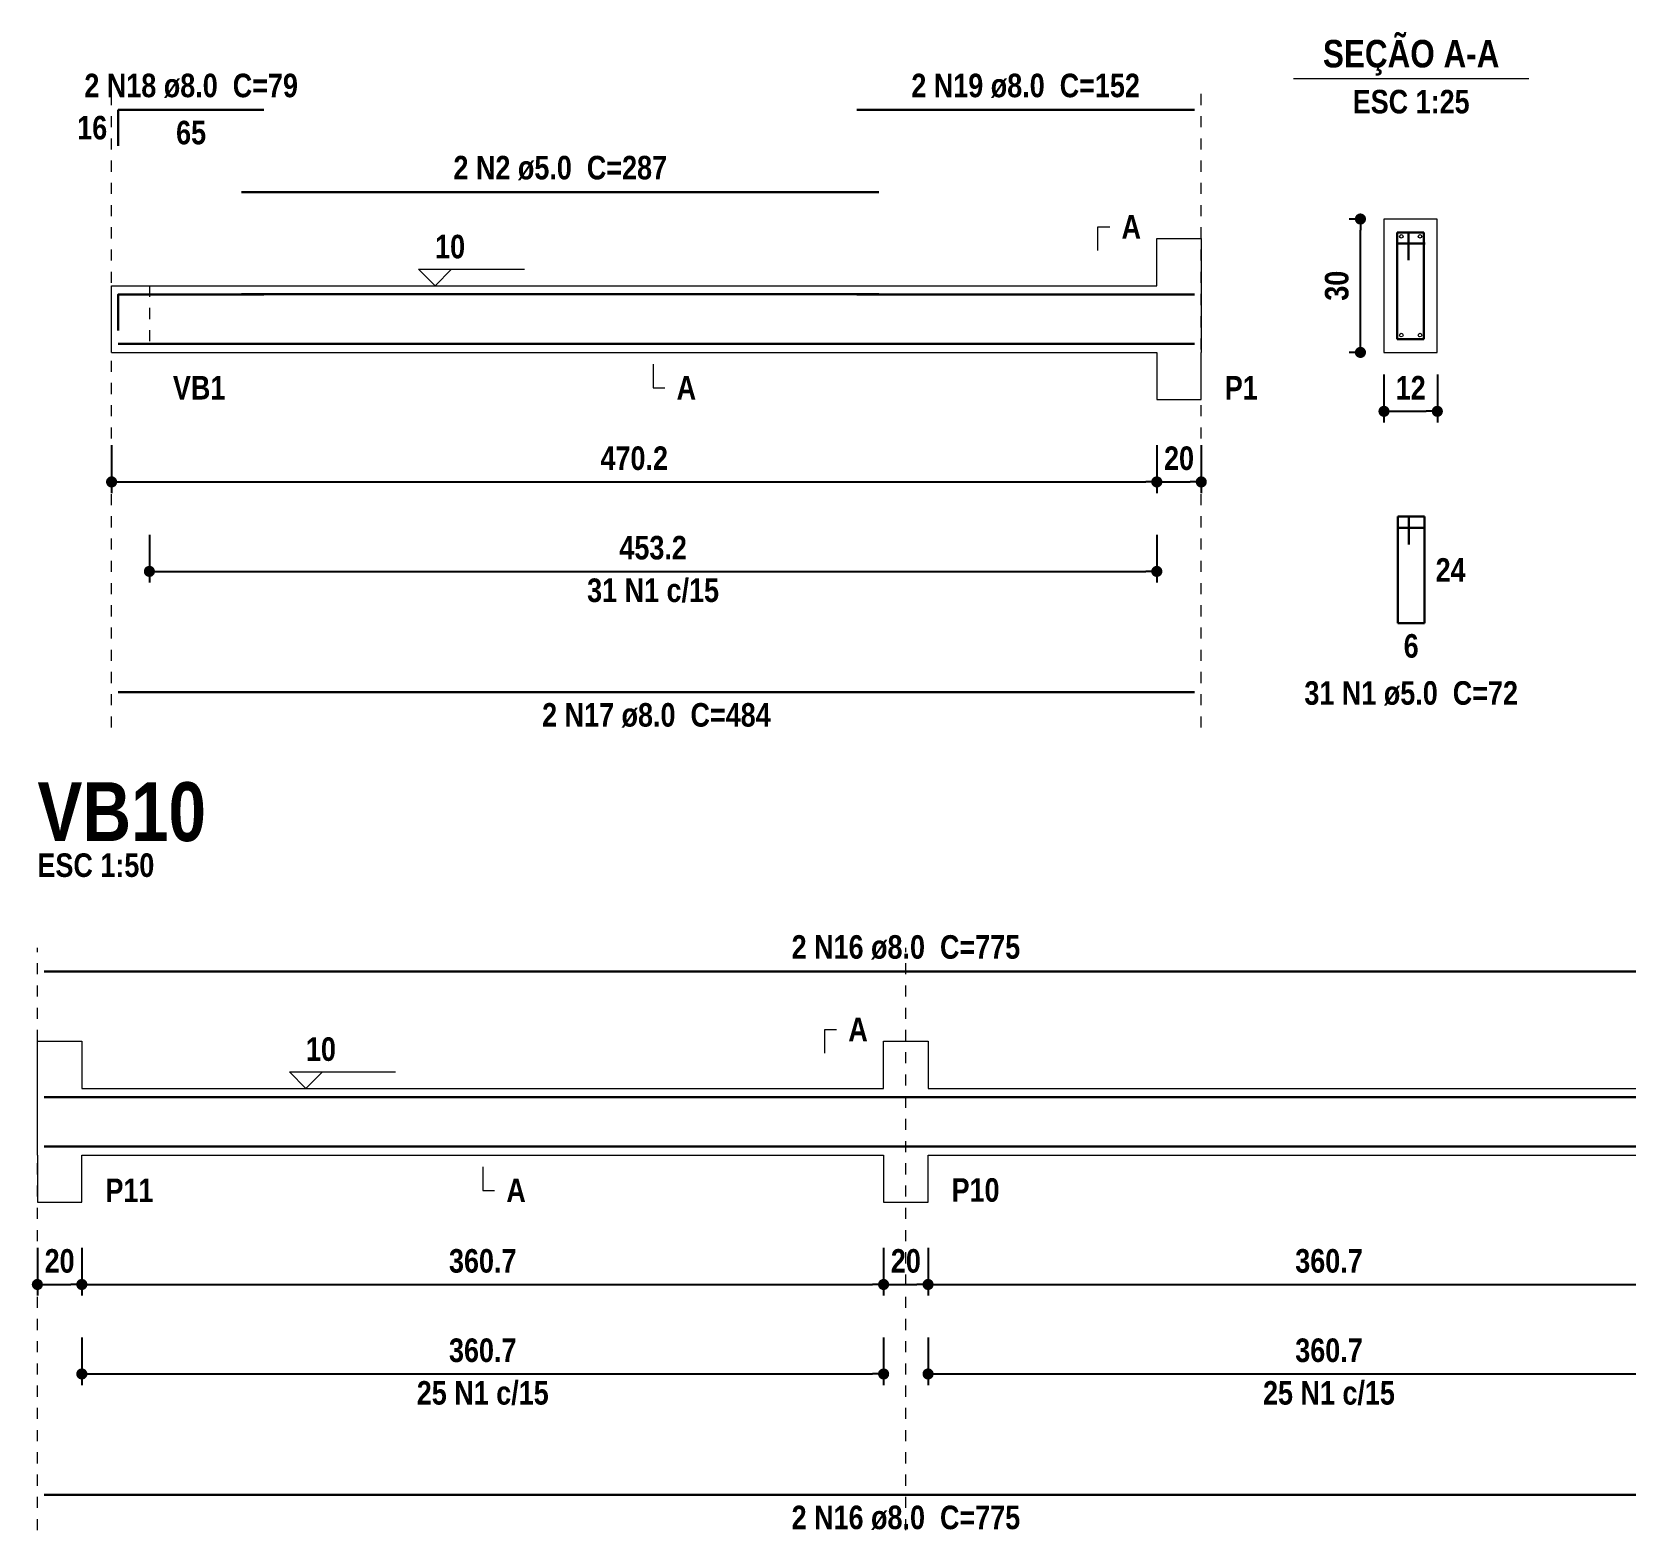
# Model space of a CAD drawing. Header units: millimetres. Extents: x 2249 to 2676, y -663 to -441.
# Drawn here: x 2326.08 to 2340.41, y -556.83 to -543.35 of the extents above; entities that cross this region are included whole.
import ezdxf

# ---------------------------------------------------------------- set-up
doc = ezdxf.new("R2010")
doc.units = ezdxf.units.MM
doc.header["$LTSCALE"] = 0.5
doc.header["$MEASUREMENT"] = 0
doc.header["$PDMODE"] = 34
doc.linetypes.add('DOT2', pattern=[3.175, 0, -3.175])
doc.layers.get('0').update_dxf_attribs({"linetype": 'CONTINUOUS'})
doc.layers.get('DEFPOINTS').update_dxf_attribs({"linetype": 'CONTINUOUS'})
for name, color, linetype, lineweight in [('Descrição da armadura', 7, 'CONTINUOUS', 5), ('DT-Barras na forma', 2, 'CONTINUOUS', 30), ('DT-Barras no corte', 5, 'CONTINUOUS', 5), ('DT-Barras rebatidas', 2, 'CONTINUOUS', 30), ('DT-Cotas', 9, 'CONTINUOUS', 5), ('DT-Forma', 5, 'CONTINUOUS', 5), ('DT-Pontilhado', 9, 'DOT2', 5), ('DT-Textos', 7, 'CONTINUOUS', 5), ('DT-Título', 3, 'CONTINUOUS', 20), ('Textos armaduras', 7, 'CONTINUOUS', 5)]:
    doc.layers.add(name, color=color, linetype=linetype, lineweight=lineweight)
doc.styles.add('ARIAL', font='ARIALNB.TTF')
doc.dimstyles.new('UM_25.000000', dxfattribs={"dimtxt": 0.18, "dimasz": 0.1, "dimexe": 0.1, "dimexo": 0.2, "dimgap": 0, "dimtad": 1, "dimtih": 1, "dimtoh": 1, "dimdec": 1, "dimlfac": 25, "dimzin": 0, "dimdsep": 46, "dimtxsty": 'Standard', "dimblk": 'CLOSED', "dimblk1": 'CLOSED', "dimblk2": 'CLOSED', "dimcen": 0.09, "dimdle": 0.1, "dimadec": 1, "dimazin": 2, "dimtfac": 1, "dimtdec": 4, "dimtofl": 0, "dimtmove": 0, "dimatfit": 3, "dimldrblk": 'CLOSED', "dimfxl": 1, "dimtolj": 1, "dimarcsym": 0})
doc.dimstyles.new('UM_50.000000', dxfattribs={"dimtxt": 0.18, "dimasz": 0.1, "dimexe": 0.1, "dimexo": 0.2, "dimgap": 0, "dimtad": 1, "dimtih": 1, "dimtoh": 1, "dimdec": 1, "dimlfac": 50, "dimzin": 0, "dimdsep": 46, "dimtxsty": 'Standard', "dimblk": 'CLOSED', "dimblk1": 'CLOSED', "dimblk2": 'CLOSED', "dimcen": 0.09, "dimdle": 0.1, "dimadec": 1, "dimazin": 2, "dimtfac": 1, "dimtdec": 4, "dimtofl": 0, "dimtmove": 0, "dimatfit": 3, "dimldrblk": 'CLOSED', "dimfxl": 1, "dimtolj": 1, "dimarcsym": 0})

# ---------------------------------------------------------------- blocks, each defined once
blk = doc.blocks.new('_Dot')
at = {"color": 0, "linetype": 'ByBlock', "lineweight": -2}
blk.add_line((-0.5, 0), (-1, 0), dxfattribs=at)
at = {"color": 0, "linetype": 'ByBlock', "const_width": 0.5}
blk.add_lwpolyline([(-0.25, 0, 1), (0.25, 0, 1)], format="xyb", close=True, dxfattribs=at)
blk = doc.blocks.new('*D232')
at = {"layer": 'DEFPOINTS', "color": 0, "transparency": 16777216}
for p in [(2326.793, -546.869), (2336.197, -546.869), (2336.197, -547.399)]:
    blk.add_point(p, dxfattribs=at)
at = {"layer": 'DT-Cotas', "color": 0, "lineweight": -2, "transparency": 16777216}
for p, q in [((2326.793, -547.069), (2326.793, -547.499)), ((2336.197, -547.069), (2336.197, -547.499)), ((2326.893, -547.399), (2336.097, -547.399))]:
    blk.add_line(p, q, dxfattribs=at)
at = {"layer": 'DT-Cotas', "color": 0, "lineweight": -2, "transparency": 16777216, "xscale": 0.1, "yscale": 0.1, "zscale": 0.1, "rotation": 180}
blk.add_blockref('_Dot', (2326.793, -547.399), dxfattribs=at)
at = {"layer": 'DT-Cotas', "color": 0, "lineweight": -2, "transparency": 16777216, "xscale": 0.1, "yscale": 0.1, "zscale": 0.1}
blk.add_blockref('_Dot', (2336.197, -547.399), dxfattribs=at)
at = {"layer": 'DT-Cotas', "transparency": 16777216, "insert": (2331.495, -547.187), "char_height": 0.2118, "attachment_point": 5, "rotation": 0.0057, "style": 'ARIAL'}
blk.add_mtext('\\A1;470.2', dxfattribs=at)
blk = doc.blocks.new('DOT')
at = {"color": 210}
for p, q in [((-1, 0), (1, 0)), ((0, 1), (0, -1))]:
    blk.add_line(p, q, dxfattribs=at)
blk.add_circle((0, 0), 0.25, dxfattribs=at)
blk = doc.blocks.new('*D233')
at = {"layer": 'DEFPOINTS', "color": 0, "transparency": 16777216}
for p in [(2336.197, -546.869), (2336.597, -546.869), (2336.597, -547.399)]:
    blk.add_point(p, dxfattribs=at)
at = {"layer": 'DT-Cotas', "color": 0, "lineweight": -2, "transparency": 16777216}
for p, q in [((2336.197, -547.069), (2336.197, -547.499)), ((2336.597, -547.069), (2336.597, -547.499)), ((2336.297, -547.399), (2336.497, -547.399))]:
    blk.add_line(p, q, dxfattribs=at)
at = {"layer": 'DT-Cotas', "color": 0, "lineweight": -2, "transparency": 16777216, "xscale": 0.1, "yscale": 0.1, "zscale": 0.1, "rotation": 180}
blk.add_blockref('_Dot', (2336.197, -547.399), dxfattribs=at)
at = {"layer": 'DT-Cotas', "color": 0, "lineweight": -2, "transparency": 16777216, "xscale": 0.1, "yscale": 0.1, "zscale": 0.1}
blk.add_blockref('_Dot', (2336.597, -547.399), dxfattribs=at)
at = {"layer": 'DT-Cotas', "transparency": 16777216, "insert": (2336.397, -547.187), "char_height": 0.2118, "attachment_point": 5, "rotation": 0.0057, "style": 'ARIAL'}
blk.add_mtext('\\A1;20', dxfattribs=at)
blk = doc.blocks.new('*D234')
at = {"layer": 'DEFPOINTS', "color": 0, "transparency": 16777216}
for p in [(2338.029, -545.034), (2338.241, -545.034), (2338.241, -546.234)]:
    blk.add_point(p, dxfattribs=at)
at = {"layer": 'DT-Cotas', "color": 0, "lineweight": -2, "transparency": 16777216}
for p, q in [((2338.041, -545.034), (2337.929, -545.034)), ((2338.029, -546.134), (2338.029, -545.134)), ((2338.041, -546.234), (2337.929, -546.234))]:
    blk.add_line(p, q, dxfattribs=at)
at = {"layer": 'DT-Cotas', "color": 0, "lineweight": -2, "transparency": 16777216, "xscale": 0.1, "yscale": 0.1, "zscale": 0.1}
for p, rotation in [((2338.029, -545.034), 90), ((2338.029, -546.234), 270)]:
    blk.add_blockref('_Dot', p, dxfattribs=dict(at, rotation=rotation))
at = {"layer": 'DT-Cotas', "transparency": 16777216, "insert": (2337.817, -545.634), "char_height": 0.2118, "attachment_point": 5, "rotation": 90, "style": 'ARIAL'}
blk.add_mtext('\\A1;30', dxfattribs=at)
blk = doc.blocks.new('*D235')
at = {"layer": 'DEFPOINTS', "color": 0, "transparency": 16777216}
for p in [(2338.241, -546.234), (2338.721, -546.234), (2338.721, -546.764)]:
    blk.add_point(p, dxfattribs=at)
at = {"layer": 'DT-Cotas', "color": 0, "lineweight": -2, "transparency": 16777216}
for p, q in [((2338.241, -546.434), (2338.241, -546.864)), ((2338.721, -546.434), (2338.721, -546.864)), ((2338.341, -546.764), (2338.621, -546.764))]:
    blk.add_line(p, q, dxfattribs=at)
at = {"layer": 'DT-Cotas', "color": 0, "lineweight": -2, "transparency": 16777216, "xscale": 0.1, "yscale": 0.1, "zscale": 0.1, "rotation": 180}
blk.add_blockref('_Dot', (2338.241, -546.764), dxfattribs=at)
at = {"layer": 'DT-Cotas', "color": 0, "lineweight": -2, "transparency": 16777216, "xscale": 0.1, "yscale": 0.1, "zscale": 0.1}
blk.add_blockref('_Dot', (2338.721, -546.764), dxfattribs=at)
at = {"layer": 'DT-Cotas', "transparency": 16777216, "insert": (2338.481, -546.552), "char_height": 0.2118, "attachment_point": 5, "rotation": 0.0057, "style": 'ARIAL'}
blk.add_mtext('\\A1;12', dxfattribs=at)
blk = doc.blocks.new('*D236')
at = {"layer": 'DEFPOINTS', "color": 0, "transparency": 16777216}
for p in [(2327.133, -547.674), (2336.197, -547.674), (2336.197, -548.204)]:
    blk.add_point(p, dxfattribs=at)
at = {"layer": 'DT-Cotas', "color": 0, "lineweight": -2, "transparency": 16777216}
for p, q in [((2327.133, -547.874), (2327.133, -548.304)), ((2336.197, -547.874), (2336.197, -548.304)), ((2327.233, -548.204), (2336.097, -548.204))]:
    blk.add_line(p, q, dxfattribs=at)
at = {"layer": 'DT-Cotas', "color": 0, "lineweight": -2, "transparency": 16777216, "xscale": 0.1, "yscale": 0.1, "zscale": 0.1, "rotation": 180}
blk.add_blockref('_Dot', (2327.133, -548.204), dxfattribs=at)
at = {"layer": 'DT-Cotas', "color": 0, "lineweight": -2, "transparency": 16777216, "xscale": 0.1, "yscale": 0.1, "zscale": 0.1}
blk.add_blockref('_Dot', (2336.197, -548.204), dxfattribs=at)
at = {"layer": 'DT-Cotas', "transparency": 16777216, "insert": (2331.665, -547.992), "char_height": 0.2118, "attachment_point": 5, "rotation": 0.0057, "style": 'ARIAL'}
blk.add_mtext('\\A1;453.2', dxfattribs=at)
blk = doc.blocks.new('*D166')
at = {"layer": 'DEFPOINTS', "color": 0, "transparency": 16777216}
for p in [(2326.125, -554.09), (2326.525, -554.09), (2326.525, -554.619)]:
    blk.add_point(p, dxfattribs=at)
at = {"layer": 'DT-Cotas', "color": 0, "lineweight": -2, "transparency": 16777216}
for p, q in [((2326.125, -554.29), (2326.125, -554.719)), ((2326.525, -554.29), (2326.525, -554.719)), ((2326.225, -554.619), (2326.425, -554.619))]:
    blk.add_line(p, q, dxfattribs=at)
at = {"layer": 'DT-Cotas', "color": 0, "lineweight": -2, "transparency": 16777216, "xscale": 0.1, "yscale": 0.1, "zscale": 0.1, "rotation": 180}
blk.add_blockref('_Dot', (2326.125, -554.619), dxfattribs=at)
at = {"layer": 'DT-Cotas', "color": 0, "lineweight": -2, "transparency": 16777216, "xscale": 0.1, "yscale": 0.1, "zscale": 0.1}
blk.add_blockref('_Dot', (2326.525, -554.619), dxfattribs=at)
at = {"layer": 'DT-Cotas', "transparency": 16777216, "insert": (2326.325, -554.408), "char_height": 0.2118, "attachment_point": 5, "rotation": 0.0057, "style": 'ARIAL'}
blk.add_mtext('\\A1;20', dxfattribs=at)
blk = doc.blocks.new('*D167')
at = {"layer": 'DEFPOINTS', "color": 0, "transparency": 16777216}
for p in [(2326.525, -554.09), (2333.739, -554.09), (2333.739, -554.619)]:
    blk.add_point(p, dxfattribs=at)
at = {"layer": 'DT-Cotas', "color": 0, "lineweight": -2, "transparency": 16777216}
for p, q in [((2326.525, -554.29), (2326.525, -554.719)), ((2333.739, -554.29), (2333.739, -554.719)), ((2326.625, -554.619), (2333.639, -554.619))]:
    blk.add_line(p, q, dxfattribs=at)
at = {"layer": 'DT-Cotas', "color": 0, "lineweight": -2, "transparency": 16777216, "xscale": 0.1, "yscale": 0.1, "zscale": 0.1, "rotation": 180}
blk.add_blockref('_Dot', (2326.525, -554.619), dxfattribs=at)
at = {"layer": 'DT-Cotas', "color": 0, "lineweight": -2, "transparency": 16777216, "xscale": 0.1, "yscale": 0.1, "zscale": 0.1}
blk.add_blockref('_Dot', (2333.739, -554.619), dxfattribs=at)
at = {"layer": 'DT-Cotas', "transparency": 16777216, "insert": (2330.132, -554.408), "char_height": 0.2118, "attachment_point": 5, "rotation": 0.0057, "style": 'ARIAL'}
blk.add_mtext('\\A1;360.7', dxfattribs=at)
blk = doc.blocks.new('*D168')
at = {"layer": 'DEFPOINTS', "color": 0, "transparency": 16777216}
for p in [(2333.739, -554.09), (2334.139, -554.09), (2334.139, -554.619)]:
    blk.add_point(p, dxfattribs=at)
at = {"layer": 'DT-Cotas', "color": 0, "lineweight": -2, "transparency": 16777216}
for p, q in [((2333.739, -554.29), (2333.739, -554.719)), ((2334.139, -554.29), (2334.139, -554.719)), ((2333.839, -554.619), (2334.039, -554.619))]:
    blk.add_line(p, q, dxfattribs=at)
at = {"layer": 'DT-Cotas', "color": 0, "lineweight": -2, "transparency": 16777216, "xscale": 0.1, "yscale": 0.1, "zscale": 0.1, "rotation": 180}
blk.add_blockref('_Dot', (2333.739, -554.619), dxfattribs=at)
at = {"layer": 'DT-Cotas', "color": 0, "lineweight": -2, "transparency": 16777216, "xscale": 0.1, "yscale": 0.1, "zscale": 0.1}
blk.add_blockref('_Dot', (2334.139, -554.619), dxfattribs=at)
at = {"layer": 'DT-Cotas', "transparency": 16777216, "insert": (2333.939, -554.408), "char_height": 0.2118, "attachment_point": 5, "rotation": 0.0057, "style": 'ARIAL'}
blk.add_mtext('\\A1;20', dxfattribs=at)
blk = doc.blocks.new('*D169')
at = {"layer": 'DEFPOINTS', "color": 0, "transparency": 16777216}
for p in [(2334.139, -554.09), (2341.353, -554.09), (2341.353, -554.619)]:
    blk.add_point(p, dxfattribs=at)
at = {"layer": 'DT-Cotas', "color": 0, "lineweight": -2, "transparency": 16777216}
for p, q in [((2334.139, -554.29), (2334.139, -554.719)), ((2341.353, -554.29), (2341.353, -554.719)), ((2334.239, -554.619), (2341.253, -554.619))]:
    blk.add_line(p, q, dxfattribs=at)
at = {"layer": 'DT-Cotas', "color": 0, "lineweight": -2, "transparency": 16777216, "xscale": 0.1, "yscale": 0.1, "zscale": 0.1, "rotation": 180}
blk.add_blockref('_Dot', (2334.139, -554.619), dxfattribs=at)
at = {"layer": 'DT-Cotas', "color": 0, "lineweight": -2, "transparency": 16777216, "xscale": 0.1, "yscale": 0.1, "zscale": 0.1}
blk.add_blockref('_Dot', (2341.353, -554.619), dxfattribs=at)
at = {"layer": 'DT-Cotas', "transparency": 16777216, "insert": (2337.746, -554.408), "char_height": 0.2118, "attachment_point": 5, "rotation": 0.0057, "style": 'ARIAL'}
blk.add_mtext('\\A1;360.7', dxfattribs=at)
blk = doc.blocks.new('*D173')
at = {"layer": 'DEFPOINTS', "color": 0, "transparency": 16777216}
for p in [(2326.525, -554.895), (2333.739, -554.895), (2333.739, -555.424)]:
    blk.add_point(p, dxfattribs=at)
at = {"layer": 'DT-Cotas', "color": 0, "lineweight": -2, "transparency": 16777216}
for p, q in [((2326.525, -555.095), (2326.525, -555.524)), ((2333.739, -555.095), (2333.739, -555.524)), ((2326.625, -555.424), (2333.639, -555.424))]:
    blk.add_line(p, q, dxfattribs=at)
at = {"layer": 'DT-Cotas', "color": 0, "lineweight": -2, "transparency": 16777216, "xscale": 0.1, "yscale": 0.1, "zscale": 0.1, "rotation": 180}
blk.add_blockref('_Dot', (2326.525, -555.424), dxfattribs=at)
at = {"layer": 'DT-Cotas', "color": 0, "lineweight": -2, "transparency": 16777216, "xscale": 0.1, "yscale": 0.1, "zscale": 0.1}
blk.add_blockref('_Dot', (2333.739, -555.424), dxfattribs=at)
at = {"layer": 'DT-Cotas', "transparency": 16777216, "insert": (2330.132, -555.212), "char_height": 0.2118, "attachment_point": 5, "rotation": 0.0057, "style": 'ARIAL'}
blk.add_mtext('\\A1;360.7', dxfattribs=at)
blk = doc.blocks.new('*D174')
at = {"layer": 'DEFPOINTS', "color": 0, "transparency": 16777216}
for p in [(2334.139, -554.895), (2341.353, -554.895), (2341.353, -555.424)]:
    blk.add_point(p, dxfattribs=at)
at = {"layer": 'DT-Cotas', "color": 0, "lineweight": -2, "transparency": 16777216}
for p, q in [((2334.139, -555.095), (2334.139, -555.524)), ((2341.353, -555.095), (2341.353, -555.524)), ((2334.239, -555.424), (2341.253, -555.424))]:
    blk.add_line(p, q, dxfattribs=at)
at = {"layer": 'DT-Cotas', "color": 0, "lineweight": -2, "transparency": 16777216, "xscale": 0.1, "yscale": 0.1, "zscale": 0.1, "rotation": 180}
blk.add_blockref('_Dot', (2334.139, -555.424), dxfattribs=at)
at = {"layer": 'DT-Cotas', "color": 0, "lineweight": -2, "transparency": 16777216, "xscale": 0.1, "yscale": 0.1, "zscale": 0.1}
blk.add_blockref('_Dot', (2341.353, -555.424), dxfattribs=at)
at = {"layer": 'DT-Cotas', "transparency": 16777216, "insert": (2337.746, -555.212), "char_height": 0.2118, "attachment_point": 5, "rotation": 0.0057, "style": 'ARIAL'}
blk.add_mtext('\\A1;360.7', dxfattribs=at)

msp = doc.modelspace()

# ---------------------------------------------------------------- linework, layer by layer
at = {"layer": 'DT-Barras na forma'}
for p, q in [((2338.4605, -545.1541), (2338.3605, -545.1541)), ((2338.3605, -545.1541), (2338.3605, -546.1141)), ((2338.6005, -545.1541), (2338.3605, -545.1541)), ((2338.3605, -545.1541), (2338.3605, -545.2541)), ((2338.4605, -545.4041), (2338.4605, -545.1541)), ((2338.6005, -546.1141), (2338.6005, -545.1541)), ((2338.3605, -545.2541), (2338.6105, -545.2541)), ((2338.3605, -546.1141), (2338.6005, -546.1141))]:
    msp.add_line(p, q, dxfattribs=at)
for points in [[(2326.8532, -546.0358), (2326.8532, -545.7121), (2328.1629, -545.7121)], [(2327.9629, -545.7091), (2333.6967, -545.7091)], [(2333.4967, -545.7121), (2336.5367, -545.7121)], [(2326.8532, -546.1561), (2336.5367, -546.1561)], [(2326.1855, -552.9324), (2341.6925, -552.9324)], [(2326.1855, -553.3764), (2341.6925, -553.3764)]]:
    msp.add_lwpolyline(points, dxfattribs=at)
at = {"layer": 'DT-Barras no corte'}
for centre in [(2338.3965, -545.1901), (2338.5645, -545.1901), (2338.3965, -546.0781), (2338.5645, -546.0781)]:
    msp.add_circle(centre, 0.016, dxfattribs=at)
at = {"layer": 'DT-Barras rebatidas'}
for p, q in [((2326.8532, -544.3767), (2326.8532, -544.053)), ((2326.8532, -544.053), (2328.1629, -544.053)), ((2333.4967, -544.053), (2336.5367, -544.053)), ((2327.9629, -544.7913), (2333.6967, -544.7913)), ((2338.4655, -547.7108), (2338.3655, -547.7108)), ((2338.3655, -547.7108), (2338.3655, -548.6708)), ((2338.6055, -547.7108), (2338.3655, -547.7108)), ((2338.3655, -547.7108), (2338.3655, -547.8108)), ((2338.4655, -547.9608), (2338.4655, -547.7108)), ((2338.6055, -548.6708), (2338.6055, -547.7108)), ((2338.3655, -547.8108), (2338.6155, -547.8108)), ((2338.3655, -548.6708), (2338.6055, -548.6708)), ((2326.8532, -549.2907), (2336.5367, -549.2907)), ((2326.1855, -551.8028), (2341.6925, -551.8028)), ((2326.1855, -556.5111), (2341.6925, -556.5111))]:
    msp.add_line(p, q, dxfattribs=at)
at = {"layer": 'DT-Forma'}
for p, q in [((2338.7205, -545.0341), (2338.2405, -545.0341)), ((2338.2405, -545.0341), (2338.2405, -546.2341)), ((2338.7205, -546.2341), (2338.7205, -545.0341)), ((2336.1967, -545.6341), (2336.1967, -545.2105)), ((2336.1967, -545.2105), (2336.5967, -545.2105)), ((2336.5967, -545.2105), (2336.5967, -545.6341)), ((2326.7932, -545.6341), (2327.1326, -545.6341)), ((2327.1326, -545.6341), (2336.1967, -545.6341)), ((2326.7932, -546.2341), (2327.1326, -546.2341)), ((2327.1326, -546.2341), (2336.1967, -546.2341)), ((2336.1967, -546.2341), (2336.1967, -546.6577)), ((2336.5967, -546.6577), (2336.5967, -546.2341)), ((2338.2405, -546.2341), (2338.7205, -546.2341)), ((2336.1967, -546.6577), (2336.5967, -546.6577)), ((2326.1255, -552.8544), (2326.1255, -552.4308)), ((2326.1255, -552.4308), (2326.5255, -552.4308)), ((2326.5255, -552.4308), (2326.5255, -552.8544)), ((2333.739, -552.8544), (2333.739, -552.4308)), ((2333.739, -552.4308), (2334.139, -552.4308)), ((2334.139, -552.4308), (2334.139, -552.8544)), ((2326.5255, -552.8544), (2333.739, -552.8544)), ((2334.139, -552.8544), (2341.3525, -552.8544)), ((2326.1255, -553.4544), (2326.1255, -553.878)), ((2326.5255, -553.878), (2326.5255, -553.4544)), ((2326.5255, -553.4544), (2333.739, -553.4544)), ((2333.739, -553.4544), (2333.739, -553.878)), ((2334.139, -553.878), (2334.139, -553.4544)), ((2334.139, -553.4544), (2341.3525, -553.4544)), ((2326.1255, -553.878), (2326.5255, -553.878)), ((2333.739, -553.878), (2334.139, -553.878))]:
    msp.add_line(p, q, dxfattribs=at)
at = {"layer": 'DT-Forma', "linetype": 'Continuous'}
for p, q in [((2326.7932, -546.2341), (2326.7932, -545.6341)), ((2336.5967, -545.6341), (2336.5967, -546.2341)), ((2326.1255, -553.4544), (2326.1255, -552.8544))]:
    msp.add_line(p, q, dxfattribs=at)
at = {"layer": 'DT-Pontilhado', "ltscale": 0.05}
for p, q in [((2326.7932, -549.6084), (2326.7932, -543.8412)), ((2336.5967, -549.6084), (2336.5967, -543.8412)), ((2327.1326, -545.6341), (2327.1326, -546.2341)), ((2326.1255, -556.8288), (2326.1255, -551.591)), ((2333.939, -556.8288), (2333.939, -551.591))]:
    msp.add_line(p, q, dxfattribs=at)
at = {"layer": 'DT-Textos'}
msp.add_line((2337.4265, -543.7692), (2339.5445, -543.7692), dxfattribs=at)
for points in [[(2335.6672, -545.3164), (2335.6672, -545.1046), (2335.7731, -545.1046)], [(2329.8519, -545.4858), (2329.7036, -545.6341), (2329.5553, -545.4858), (2330.5084, -545.4858)], [(2331.6647, -546.34), (2331.6647, -546.5518), (2331.7706, -546.5518)], [(2333.2095, -552.5367), (2333.2095, -552.3249), (2333.3154, -552.3249)], [(2328.6895, -552.7062), (2328.5413, -552.8544), (2328.393, -552.7062), (2329.3461, -552.7062)], [(2330.1322, -553.5603), (2330.1322, -553.7721), (2330.2381, -553.7721)]]:
    msp.add_lwpolyline(points, dxfattribs=at)

# ---------------------------------------------------------------- texts
at = {"layer": 'Descrição da armadura', "char_height": 0.2118, "attachment_point": 8, "line_spacing_factor": 0.9, "style": 'ARIAL'}
for s, insert, width in [('2 N18 ø8.0  C=79', (2327.5085, -543.9467), 4.06656), ('2 N19 ø8.0  C=152', (2335.0165, -543.9467), 4.32072), ('2 N2 ø5.0  C=287', (2330.8295, -544.6857), 4.06656), ('31 N1 c/15', (2331.6647, -548.4855), 2.5416), ('31 N1 ø5.0  C=72', (2338.4855, -549.4117), 4.06656), ('2 N17 ø8.0  C=484', (2331.6945, -549.6087), 4.32072), ('2 N16 ø8.0  C=775', (2333.9395, -551.6965), 4.32072), ('25 N1 c/15', (2330.1322, -555.7059), 2.5416), ('25 N1 c/15', (2337.7458, -555.7059), 2.5416), ('2 N16 ø8.0  C=775', (2333.9395, -556.8285), 4.32072)]:
    msp.add_mtext(s, dxfattribs=dict(at, insert=insert, width=width))
at = {"layer": 'DT-Textos', "line_spacing_factor": 0.798, "style": 'ARIAL'}
for s, insert, char_height, width, attachment_point in [('SEÇÃO A-A', (2338.4855, -543.7446), 0.2471, 2.66868, 8), ('ESC 1:25', (2338.4855, -544.0867), 0.2118, 2.03328, 8), ('A', (2335.8795, -545.2107), 0.2118, 0.25416, 7), ('10', (2329.7035, -545.3907), 0.2118, 0.50832, 7), ('VB1', (2327.3445, -546.6577), 0.2118, 0.76248, 7), ('A', (2331.8765, -546.6577), 0.2118, 0.25416, 7), ('P1', (2336.8085, -546.6577), 0.2118, 0.50832, 7), ('ESC 1:50', (2326.1255, -550.9555), 0.2118, 2.03328, 7), ('A', (2333.4215, -552.4305), 0.2118, 0.25416, 7), ('10', (2328.5415, -552.6105), 0.2118, 0.50832, 7), ('P11', (2326.7375, -553.8775), 0.2118, 0.76248, 7), ('A', (2330.3445, -553.8775), 0.2118, 0.25416, 7), ('P10', (2334.3505, -553.8775), 0.2118, 0.76248, 7)]:
    msp.add_mtext(s, dxfattribs=dict(at, insert=insert, char_height=char_height, width=width, attachment_point=attachment_point))
at = {"layer": 'DT-Título', "insert": (2326.1255, -550.6377), "char_height": 0.5295, "width": 2.5416, "attachment_point": 7, "line_spacing_factor": 0.798, "style": 'ARIAL'}
msp.add_mtext('VB10', dxfattribs=at)
at = {"layer": 'Textos armaduras', "char_height": 0.2118, "line_spacing_factor": 0.9, "style": 'ARIAL'}
for s, insert, width, attachment_point in [('16', (2326.7532, -544.3208), 0.90832, 9), ('65', (2327.5081, -544.1503), 0.90832, 2), ('24', (2338.7056, -548.0849), 0.90832, 1), ('6', (2338.4855, -548.7681), 0.65416, 2)]:
    msp.add_mtext(s, dxfattribs=dict(at, insert=insert, width=width, attachment_point=attachment_point))

# ---------------------------------------------------------------- dimensions: what is measured, and where the dimension line sits
at = {"layer": 'DT-Cotas'}
dim = msp.add_linear_dim(base=(2338.0287, -545.0341), p1=(2338.2405, -546.2341), p2=(2338.2405, -545.0341), angle=90, dimstyle='UM_25.000000', override={"dimtxt": 0.2118, "dimasz": 0.1, "dimexe": 0.1, "dimexo": 0.2, "dimtad": 1, "dimtih": 0, "dimtoh": 0, "dimdec": 1, "dimlfac": 25, "dimzin": 8, "dimtxsty": 'ARIAL', "dimblk": 'Dot', "dimblk1": 'Dot', "dimblk2": 'Dot', "dimsah": 1, "dimdle": 0.1, "dimse1": 0, "dimse2": 0, "dimclrt": 256, "dimadec": 1, "dimazin": 3, "dimtmove": 2, "dimldrblk": 'Dot'}, dxfattribs=at)
dim.commit()
dim.dimension.update_dxf_attribs({"geometry": '*D234', "text_midpoint": (2337.8169, -545.6341), "dimtype": 160, "text_rotation": 90})
for base, p1, p2, dimstyle, override, picture, middle in [((2338.7205, -546.7636), (2338.2405, -546.2341), (2338.7205, -546.2341), 'UM_25.000000', {"dimtxt": 0.2118, "dimasz": 0.1, "dimexe": 0.1, "dimexo": 0.2, "dimtad": 1, "dimtih": 0, "dimtoh": 0, "dimdec": 1, "dimlfac": 25, "dimzin": 8, "dimtxsty": 'ARIAL', "dimblk": 'Dot', "dimblk1": 'Dot', "dimblk2": 'Dot', "dimsah": 1, "dimdle": 0.1, "dimse1": 0, "dimse2": 0, "dimclrt": 256, "dimadec": 1, "dimazin": 3, "dimtmove": 2, "dimldrblk": 'Dot'}, '*D235', (2338.4805, -546.5518)), ((2336.1967, -547.399), (2326.7932, -546.8695), (2336.1967, -546.8695), 'UM_50.000000', {"dimtxt": 0.2118, "dimasz": 0.1, "dimexe": 0.1, "dimexo": 0.2, "dimtad": 1, "dimtih": 0, "dimtoh": 0, "dimdec": 1, "dimlfac": 50, "dimzin": 8, "dimtxsty": 'ARIAL', "dimblk": 'Dot', "dimblk1": 'Dot', "dimblk2": 'Dot', "dimsah": 1, "dimdle": 0.1, "dimse1": 0, "dimse2": 0, "dimclrt": 256, "dimadec": 1, "dimazin": 3, "dimtmove": 2, "dimldrblk": 'Dot'}, '*D232', (2331.495, -547.1872)), ((2336.5967, -547.399), (2336.1967, -546.8695), (2336.5967, -546.8695), 'UM_50.000000', {"dimtxt": 0.2118, "dimasz": 0.1, "dimexe": 0.1, "dimexo": 0.2, "dimtad": 1, "dimtih": 0, "dimtoh": 0, "dimdec": 1, "dimlfac": 50, "dimzin": 8, "dimtxsty": 'ARIAL', "dimblk": 'Dot', "dimblk1": 'Dot', "dimblk2": 'Dot', "dimsah": 1, "dimdle": 0.1, "dimse1": 0, "dimse2": 0, "dimclrt": 256, "dimadec": 1, "dimazin": 3, "dimtmove": 2, "dimldrblk": 'Dot'}, '*D233', (2336.3967, -547.1872)), ((2336.1967, -548.2038), (2327.1326, -547.6743), (2336.1967, -547.6743), 'UM_50.000000', {"dimtxt": 0.2118, "dimasz": 0.1, "dimexe": 0.1, "dimexo": 0.2, "dimtad": 1, "dimtih": 0, "dimtoh": 0, "dimdec": 1, "dimlfac": 50, "dimzin": 8, "dimtxsty": 'ARIAL', "dimblk": 'Dot', "dimblk1": 'Dot', "dimblk2": 'Dot', "dimsah": 1, "dimdle": 0.1, "dimse1": 0, "dimse2": 0, "dimclrt": 256, "dimadec": 1, "dimazin": 3, "dimtmove": 2, "dimldrblk": 'Dot'}, '*D236', (2331.6647, -547.992)), ((2326.5255, -554.6193), (2326.1255, -554.0898), (2326.5255, -554.0898), 'UM_50.000000', {"dimtxt": 0.2118, "dimasz": 0.1, "dimexe": 0.1, "dimexo": 0.2, "dimtad": 1, "dimtih": 0, "dimtoh": 0, "dimdec": 1, "dimlfac": 50, "dimzin": 8, "dimtxsty": 'ARIAL', "dimblk": 'Dot', "dimblk1": 'Dot', "dimblk2": 'Dot', "dimsah": 1, "dimdle": 0.1, "dimse1": 0, "dimse2": 0, "dimclrt": 256, "dimadec": 1, "dimazin": 3, "dimtmove": 2, "dimldrblk": 'Dot'}, '*D166', (2326.3255, -554.4075)), ((2333.739, -554.6193), (2326.5255, -554.0898), (2333.739, -554.0898), 'UM_50.000000', {"dimtxt": 0.2118, "dimasz": 0.1, "dimexe": 0.1, "dimexo": 0.2, "dimtad": 1, "dimtih": 0, "dimtoh": 0, "dimdec": 1, "dimlfac": 50, "dimzin": 8, "dimtxsty": 'ARIAL', "dimblk": 'Dot', "dimblk1": 'Dot', "dimblk2": 'Dot', "dimsah": 1, "dimdle": 0.1, "dimse1": 0, "dimse2": 0, "dimclrt": 256, "dimadec": 1, "dimazin": 3, "dimtmove": 2, "dimldrblk": 'Dot'}, '*D167', (2330.1322, -554.4075)), ((2334.139, -554.6193), (2333.739, -554.0898), (2334.139, -554.0898), 'UM_50.000000', {"dimtxt": 0.2118, "dimasz": 0.1, "dimexe": 0.1, "dimexo": 0.2, "dimtad": 1, "dimtih": 0, "dimtoh": 0, "dimdec": 1, "dimlfac": 50, "dimzin": 8, "dimtxsty": 'ARIAL', "dimblk": 'Dot', "dimblk1": 'Dot', "dimblk2": 'Dot', "dimsah": 1, "dimdle": 0.1, "dimse1": 0, "dimse2": 0, "dimclrt": 256, "dimadec": 1, "dimazin": 3, "dimtmove": 2, "dimldrblk": 'Dot'}, '*D168', (2333.939, -554.4075)), ((2341.3525, -554.6193), (2334.139, -554.0898), (2341.3525, -554.0898), 'UM_50.000000', {"dimtxt": 0.2118, "dimasz": 0.1, "dimexe": 0.1, "dimexo": 0.2, "dimtad": 1, "dimtih": 0, "dimtoh": 0, "dimdec": 1, "dimlfac": 50, "dimzin": 8, "dimtxsty": 'ARIAL', "dimblk": 'Dot', "dimblk1": 'Dot', "dimblk2": 'Dot', "dimsah": 1, "dimdle": 0.1, "dimse1": 0, "dimse2": 0, "dimclrt": 256, "dimadec": 1, "dimazin": 3, "dimtmove": 2, "dimldrblk": 'Dot'}, '*D169', (2337.7458, -554.4075)), ((2333.739, -555.4242), (2326.5255, -554.8947), (2333.739, -554.8947), 'UM_50.000000', {"dimtxt": 0.2118, "dimasz": 0.1, "dimexe": 0.1, "dimexo": 0.2, "dimtad": 1, "dimtih": 0, "dimtoh": 0, "dimdec": 1, "dimlfac": 50, "dimzin": 8, "dimtxsty": 'ARIAL', "dimblk": 'Dot', "dimblk1": 'Dot', "dimblk2": 'Dot', "dimsah": 1, "dimdle": 0.1, "dimse1": 0, "dimse2": 0, "dimclrt": 256, "dimadec": 1, "dimazin": 3, "dimtmove": 2, "dimldrblk": 'Dot'}, '*D173', (2330.1322, -555.2124)), ((2341.3525, -555.4242), (2334.139, -554.8947), (2341.3525, -554.8947), 'UM_50.000000', {"dimtxt": 0.2118, "dimasz": 0.1, "dimexe": 0.1, "dimexo": 0.2, "dimtad": 1, "dimtih": 0, "dimtoh": 0, "dimdec": 1, "dimlfac": 50, "dimzin": 8, "dimtxsty": 'ARIAL', "dimblk": 'Dot', "dimblk1": 'Dot', "dimblk2": 'Dot', "dimsah": 1, "dimdle": 0.1, "dimse1": 0, "dimse2": 0, "dimclrt": 256, "dimadec": 1, "dimazin": 3, "dimtmove": 2, "dimldrblk": 'Dot'}, '*D174', (2337.7458, -555.2124))]:
    dim = msp.add_linear_dim(base=base, p1=p1, p2=p2, dimstyle=dimstyle, override=override, dxfattribs=at)
    dim.commit()
    dim.dimension.update_dxf_attribs({"geometry": picture, "text_midpoint": middle, "dimtype": 160, "text_rotation": 0.00573})

doc.saveas('drawing.dxf')
